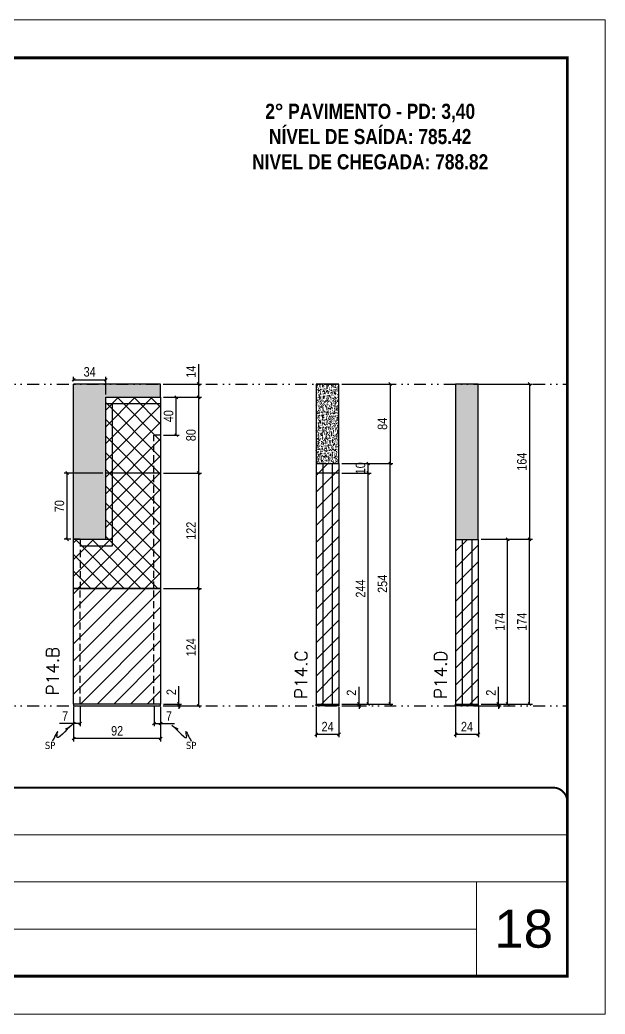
# Model space of a CAD drawing. Extents: x 2201 to 8455, y 252 to 7045.
# Drawn here: x 4666 to 5285, y 1400 to 2450 of the extents above; entities that cross this region are included whole.
import ezdxf

# ---------------------------------------------------------------- set-up
doc = ezdxf.new("R2010")
doc.units = 0
for name, pattern in [('CONTINUO', [0]), ('DASHED', [0.75, 0.5, -0.25]), ('DIVIDE2', [0.625, 0.25, -0.125, 0, -0.125, 0, -0.125]), ('HIDDEN', [0.375, 0.25, -0.125])]:
    doc.linetypes.add(name, pattern=pattern)
for name, color, linetype, lineweight in [('CARIMBO', 255, 'Continuous', 9), ('Folhas', 255, 'Continuous', 9), ('Hachura', 251, 'Continuous', 9), ('SARRAFO DE PRESSAO', 251, 'DASHED', 9), ('Texto Seção', 7, 'Continuous', 15)]:
    doc.layers.add(name, color=color, linetype=linetype, lineweight=lineweight)
for name, color, linetype in [('COTA', 241, 'Continuous'), ('NOMENCLATURA', 7, 'Continuous'), ('Nível', 160, 'Continuous'), ('Painéis', 200, 'Continuous'), ('SARR_2.2x7', 40, 'Continuous'), ('Sarrafo de Pressão', 42, 'HIDDEN'), ('texto', 7, 'Continuous')]:
    doc.layers.add(name, color=color, linetype=linetype)
doc.styles.add('ARIAL', font='arial.ttf')
doc.styles.add('COTA TECNICA', font='techl___.ttf', dxfattribs={"height": 10})
doc.styles.add('COTA TECNICA-50', font='techl___.ttf', dxfattribs={"height": 10})
doc.styles.add('REGUA-120', font='ROMANS.shx', dxfattribs={"height": 15})
doc.styles.add('ROMANC', font='techb___.ttf', dxfattribs={"height": 2.5})
doc.styles.get("Standard").update_dxf_attribs({"font": 'arial.ttf'})
doc.dimstyles.new('COTA PAINEL-50', dxfattribs={"dimtxt": 10, "dimasz": 3, "dimexe": 3, "dimexo": 3, "dimgap": 3, "dimtad": 1, "dimdec": 1, "dimzin": 12, "dimdsep": 46, "dimtxsty": 'COTA TECNICA-50', "dimblk1": 'OBLIQUE', "dimblk2": 'OBLIQUE', "dimsah": 1, "dimcen": 0.9, "dimclrd": 4, "dimclre": 4, "dimclrt": 240, "dimadec": 1, "dimazin": 3, "dimtfac": 1, "dimtdec": 1, "dimtmove": 0, "dimatfit": 3, "dimfxl": 1, "dimtolj": 1, "dimtzin": 12, "dimarcsym": 0})
doc.dimstyles.new('PAINEL', dxfattribs={"dimtxt": 10, "dimasz": 3, "dimexe": 3, "dimexo": 3, "dimgap": 3, "dimtad": 1, "dimdec": 1, "dimzin": 12, "dimdsep": 46, "dimtxsty": 'COTA TECNICA', "dimblk1": 'OBLIQUE', "dimblk2": 'OBLIQUE', "dimsah": 1, "dimcen": 0.9, "dimclrd": 4, "dimclre": 4, "dimclrt": 240, "dimadec": 1, "dimazin": 3, "dimtfac": 1, "dimtdec": 1, "dimtmove": 0, "dimatfit": 3, "dimfxl": 1, "dimtolj": 1, "dimtzin": 12, "dimarcsym": 0})
doc.dimstyles.get("Standard").update_dxf_attribs({"dimtxt": 0.18, "dimasz": 0.18, "dimexe": 0.18, "dimexo": 0.0625, "dimgap": 0.09, "dimtad": 0, "dimtih": 1, "dimtoh": 1, "dimdec": 4, "dimzin": 0, "dimdsep": 46, "dimtxsty": 'Standard', "dimcen": 0.09, "dimadec": 0, "dimazin": 0, "dimtfac": 1, "dimtdec": 4, "dimtofl": 0, "dimtmove": 0, "dimatfit": 3, "dimfxl": 1, "dimtolj": 1, "dimtzin": 0, "dimarcsym": 0})

# ---------------------------------------------------------------- blocks, each defined once
blk = doc.blocks.new('9999999999')
at = {"color": 30, "linetype": 'CONTINUO'}
for p, q in [((98564.6, 34379.6), (99584, 34379.6)), ((98564.6, 34329.8), (99488, 34329.8)), ((99584, 34329.8), (99488, 34329.8)), ((99488, 34329.8), (99488, 34230.2)), ((98564.6, 34280), (99488, 34280))]:
    blk.add_line(p, q, dxfattribs=at)
at = {"color": 30, "linetype": 'CONTINUO', "const_width": 2}
blk.add_lwpolyline([(99584, 34230.2), (99584, 34414.4, 0.414214), (99569, 34429.4), (98229, 34429.4, 0.414214), (98214, 34414.4), (98214, 34245.2, 0.414214), (98229, 34230.2), (99584, 34230.2)], format="xyb", dxfattribs=at)
at = {"layer": 'Folhas'}
blk.add_lwpolyline([(98139, 34190.2), (99624, 34190.2), (99624, 35240.2), (98139, 35240.2)], close=True, dxfattribs=at)
at = {"layer": 'Folhas', "color": 30, "const_width": 3}
blk.add_lwpolyline([(98214, 34230.2), (99584, 34230.2), (99584, 35200.2), (98214, 35200.2)], close=True, dxfattribs=at)
blk = doc.blocks.new('_Oblique')
at = {"color": 0, "linetype": 'ByBlock', "lineweight": -2}
blk.add_line((-0.5, -0.5), (0.5, 0.5), dxfattribs=at)
blk = doc.blocks.new('*D100')
at = {"layer": 'COTA', "color": 4, "lineweight": -2, "transparency": 16777216}
for p, q in [((4979.6, 1724.8), (4979.6, 1692.9)), ((5003.6, 1724.8), (5003.6, 1692.9)), ((4979.6, 1695.9), (5003.6, 1695.9))]:
    blk.add_line(p, q, dxfattribs=at)
at = {"layer": 'Defpoints', "color": 0, "transparency": 16777216}
for p in [(4979.6, 1727.8), (5003.6, 1727.8), (5003.6, 1695.9)]:
    blk.add_point(p, dxfattribs=at)
at = {"layer": 'COTA', "color": 4, "lineweight": -2, "transparency": 16777216, "xscale": 3, "yscale": 3, "zscale": 3, "rotation": 180}
blk.add_blockref('_Oblique', (4979.6, 1695.9), dxfattribs=at)
at = {"layer": 'COTA', "color": 4, "lineweight": -2, "transparency": 16777216, "xscale": 3, "yscale": 3, "zscale": 3}
blk.add_blockref('_Oblique', (5003.6, 1695.9), dxfattribs=at)
at = {"layer": 'COTA', "color": 240, "transparency": 16777216, "insert": (4991.6, 1704), "char_height": 10, "attachment_point": 5, "style": 'COTA TECNICA'}
blk.add_mtext('\\A1;24', dxfattribs=at)
blk = doc.blocks.new('*D101')
at = {"layer": 'COTA', "color": 4, "lineweight": -2, "transparency": 16777216}
for p, q in [((5024.8, 1727.8), (5024.8, 1745.9)), ((5006.6, 1727.8), (5027.8, 1727.8)), ((5006.6, 1725.8), (5027.8, 1725.8)), ((5024.8, 1725.8), (5024.8, 1727.8)), ((5024.8, 1725.8), (5024.8, 1722.8))]:
    blk.add_line(p, q, dxfattribs=at)
at = {"layer": 'Defpoints', "color": 0, "transparency": 16777216}
for p in [(5003.6, 1727.8), (5003.6, 1725.8), (5024.8, 1727.8)]:
    blk.add_point(p, dxfattribs=at)
at = {"layer": 'COTA', "color": 4, "lineweight": -2, "transparency": 16777216, "xscale": 3, "yscale": 3, "zscale": 3}
for p, rotation in [((5024.8, 1727.8), 270), ((5024.8, 1725.8), 90)]:
    blk.add_blockref('_Oblique', p, dxfattribs=dict(at, rotation=rotation))
at = {"layer": 'COTA', "color": 240, "transparency": 16777216, "insert": (5016.8, 1739.8), "char_height": 10, "attachment_point": 5, "rotation": 90, "style": 'COTA TECNICA-50'}
blk.add_mtext('\\A1;2', dxfattribs=at)
blk = doc.blocks.new('*D608')
at = {"layer": 'COTA', "color": 4, "linetype": 'ByBlock', "lineweight": -2, "transparency": 16777216}
for p, q in [((5006.6, 2065.8), (5060.7, 2065.8)), ((5057.7, 2065.8), (5057.7, 1981.8)), ((5006.6, 1981.8), (5060.7, 1981.8))]:
    blk.add_line(p, q, dxfattribs=at)
at = {"layer": 'Defpoints', "color": 0, "linetype": 'ByBlock', "transparency": 16777216}
for p in [(5003.6, 2065.8), (5003.6, 1981.8), (5057.7, 1981.8)]:
    blk.add_point(p, dxfattribs=at)
at = {"layer": 'COTA', "color": 4, "linetype": 'ByBlock', "lineweight": -2, "transparency": 16777216, "xscale": 3, "yscale": 3, "zscale": 3}
for p, rotation in [((5057.7, 2065.8), 90), ((5057.7, 1981.8), 270)]:
    blk.add_blockref('_Oblique', p, dxfattribs=dict(at, rotation=rotation))
at = {"layer": 'COTA', "color": 240, "linetype": 'ByBlock', "transparency": 16777216, "insert": (5049.6, 2023.8), "char_height": 10, "attachment_point": 5, "rotation": 90, "style": 'COTA TECNICA'}
blk.add_mtext('\\A1;84', dxfattribs=at)
blk = doc.blocks.new('*D102')
at = {"layer": 'COTA', "color": 4, "lineweight": -2, "transparency": 16777216}
for p, q in [((5006.6, 1981.8), (5037.5, 1981.8)), ((5034.5, 1971.8), (5034.5, 1981.8)), ((5006.6, 1971.8), (5037.5, 1971.8))]:
    blk.add_line(p, q, dxfattribs=at)
at = {"layer": 'Defpoints', "color": 0, "transparency": 16777216}
for p in [(5003.6, 1981.8), (5034.5, 1981.8), (5003.6, 1971.8)]:
    blk.add_point(p, dxfattribs=at)
at = {"layer": 'COTA', "color": 4, "lineweight": -2, "transparency": 16777216, "xscale": 3, "yscale": 3, "zscale": 3}
for p, rotation in [((5034.5, 1981.8), 90), ((5034.5, 1971.8), 270)]:
    blk.add_blockref('_Oblique', p, dxfattribs=dict(at, rotation=rotation))
at = {"layer": 'COTA', "color": 240, "transparency": 16777216, "insert": (5026.4, 1976.8), "char_height": 10, "attachment_point": 5, "rotation": 90, "style": 'COTA TECNICA-50'}
blk.add_mtext('\\A1;10', dxfattribs=at)
blk = doc.blocks.new('*D609')
at = {"layer": 'COTA', "color": 4, "lineweight": -2, "transparency": 16777216}
for p, q in [((5006.6, 1971.8), (5037.5, 1971.8)), ((5034.5, 1727.8), (5034.5, 1971.8)), ((5006.6, 1727.8), (5037.5, 1727.8))]:
    blk.add_line(p, q, dxfattribs=at)
at = {"layer": 'Defpoints', "color": 0, "transparency": 16777216}
for p in [(5003.6, 1971.8), (5034.5, 1971.8), (5003.6, 1727.8)]:
    blk.add_point(p, dxfattribs=at)
at = {"layer": 'COTA', "color": 4, "lineweight": -2, "transparency": 16777216, "xscale": 3, "yscale": 3, "zscale": 3}
for p, rotation in [((5034.5, 1971.8), 90), ((5034.5, 1727.8), 270)]:
    blk.add_blockref('_Oblique', p, dxfattribs=dict(at, rotation=rotation))
at = {"layer": 'COTA', "color": 240, "transparency": 16777216, "insert": (5026.4, 1849.8), "char_height": 10, "attachment_point": 5, "rotation": 90, "style": 'COTA TECNICA'}
blk.add_mtext('\\A1;244', dxfattribs=at)
blk = doc.blocks.new('*D103')
at = {"layer": 'COTA', "color": 4, "lineweight": -2, "transparency": 16777216}
for p, q in [((4723.2, 1724.8), (4723.2, 1688.4)), ((4815.2, 1724.8), (4815.2, 1688.4)), ((4815.2, 1691.4), (4723.2, 1691.4))]:
    blk.add_line(p, q, dxfattribs=at)
at = {"layer": 'Defpoints', "color": 0, "transparency": 16777216}
for p in [(4723.2, 1727.8), (4815.2, 1727.8), (4723.2, 1691.4)]:
    blk.add_point(p, dxfattribs=at)
at = {"layer": 'COTA', "color": 4, "lineweight": -2, "transparency": 16777216, "xscale": 3, "yscale": 3, "zscale": 3, "rotation": 180}
blk.add_blockref('_Oblique', (4723.2, 1691.4), dxfattribs=at)
at = {"layer": 'COTA', "color": 4, "lineweight": -2, "transparency": 16777216, "xscale": 3, "yscale": 3, "zscale": 3}
blk.add_blockref('_Oblique', (4815.2, 1691.4), dxfattribs=at)
at = {"layer": 'COTA', "color": 240, "transparency": 16777216, "insert": (4769.2, 1699.5), "char_height": 10, "attachment_point": 5, "style": 'COTA TECNICA'}
blk.add_mtext('\\A1;92', dxfattribs=at)
blk = doc.blocks.new('*D104')
at = {"layer": 'COTA', "color": 4, "lineweight": -2, "transparency": 16777216}
for p, q in [((4808.2, 1724.8), (4808.2, 1704.3)), ((4815.2, 1722.8), (4815.2, 1704.3)), ((4808.2, 1707.3), (4815.2, 1707.3)), ((4815.2, 1707.3), (4829.9, 1707.3))]:
    blk.add_line(p, q, dxfattribs=at)
at = {"layer": 'Defpoints', "color": 0, "transparency": 16777216}
for p in [(4808.2, 1727.8), (4815.2, 1725.8), (4815.2, 1707.3)]:
    blk.add_point(p, dxfattribs=at)
at = {"layer": 'COTA', "color": 4, "lineweight": -2, "transparency": 16777216, "xscale": 3, "yscale": 3, "zscale": 3, "rotation": 180}
blk.add_blockref('_Oblique', (4808.2, 1707.3), dxfattribs=at)
at = {"layer": 'COTA', "color": 4, "lineweight": -2, "transparency": 16777216, "xscale": 3, "yscale": 3, "zscale": 3}
blk.add_blockref('_Oblique', (4815.2, 1707.3), dxfattribs=at)
at = {"layer": 'COTA', "color": 240, "transparency": 16777216, "insert": (4824, 1715.3), "char_height": 10, "attachment_point": 5, "style": 'COTA TECNICA-50'}
blk.add_mtext('\\A1;7', dxfattribs=at)
blk = doc.blocks.new('*D105')
at = {"layer": 'COTA', "color": 4, "lineweight": -2, "transparency": 16777216}
for p, q in [((4723.2, 1722.8), (4723.2, 1704.3)), ((4730.2, 1724.8), (4730.2, 1704.3)), ((4723.2, 1707.3), (4708.4, 1707.3)), ((4730.2, 1707.3), (4723.2, 1707.3))]:
    blk.add_line(p, q, dxfattribs=at)
at = {"layer": 'Defpoints', "color": 0, "transparency": 16777216}
for p in [(4723.2, 1725.8), (4730.2, 1727.8), (4723.2, 1707.3)]:
    blk.add_point(p, dxfattribs=at)
at = {"layer": 'COTA', "color": 4, "lineweight": -2, "transparency": 16777216, "xscale": 3, "yscale": 3, "zscale": 3, "rotation": 180}
blk.add_blockref('_Oblique', (4723.2, 1707.3), dxfattribs=at)
at = {"layer": 'COTA', "color": 4, "lineweight": -2, "transparency": 16777216, "xscale": 3, "yscale": 3, "zscale": 3}
blk.add_blockref('_Oblique', (4730.2, 1707.3), dxfattribs=at)
at = {"layer": 'COTA', "color": 240, "transparency": 16777216, "insert": (4714.3, 1715.3), "char_height": 10, "attachment_point": 5, "style": 'COTA TECNICA-50'}
blk.add_mtext('\\A1;7', dxfattribs=at)
blk = doc.blocks.new('*D106')
at = {"layer": 'COTA', "color": 4, "linetype": 'ByBlock', "lineweight": -2, "transparency": 16777216}
for p, q in [((4818.2, 1849.8), (4858.4, 1849.8)), ((4855.4, 1725.8), (4855.4, 1849.8)), ((4818.2, 1725.8), (4858.4, 1725.8))]:
    blk.add_line(p, q, dxfattribs=at)
at = {"layer": 'Defpoints', "color": 0, "linetype": 'ByBlock', "transparency": 16777216}
for p in [(4815.2, 1849.8), (4855.4, 1849.8), (4815.2, 1725.8)]:
    blk.add_point(p, dxfattribs=at)
at = {"layer": 'COTA', "color": 4, "linetype": 'ByBlock', "lineweight": -2, "transparency": 16777216, "xscale": 3, "yscale": 3, "zscale": 3}
for p, rotation in [((4855.4, 1849.8), 90), ((4855.4, 1725.8), 270)]:
    blk.add_blockref('_Oblique', p, dxfattribs=dict(at, rotation=rotation))
at = {"layer": 'COTA', "color": 240, "linetype": 'ByBlock', "transparency": 16777216, "insert": (4847.3, 1787.8), "char_height": 10, "attachment_point": 5, "rotation": 90, "style": 'COTA TECNICA'}
blk.add_mtext('\\A1;124', dxfattribs=at)
blk = doc.blocks.new('*D107')
at = {"layer": 'COTA', "color": 4, "lineweight": -2, "transparency": 16777216}
for p, q in [((4834.4, 1727.8), (4834.4, 1746.6)), ((4818.2, 1727.8), (4837.4, 1727.8)), ((4818.2, 1725.8), (4837.4, 1725.8)), ((4834.4, 1725.8), (4834.4, 1727.8)), ((4834.4, 1725.8), (4834.4, 1722.8))]:
    blk.add_line(p, q, dxfattribs=at)
at = {"layer": 'Defpoints', "color": 0, "transparency": 16777216}
for p in [(4815.2, 1727.8), (4815.2, 1725.8), (4834.4, 1725.8)]:
    blk.add_point(p, dxfattribs=at)
at = {"layer": 'COTA', "color": 4, "lineweight": -2, "transparency": 16777216, "xscale": 3, "yscale": 3, "zscale": 3}
for p, rotation in [((4834.4, 1727.8), 270), ((4834.4, 1725.8), 90)]:
    blk.add_blockref('_Oblique', p, dxfattribs=dict(at, rotation=rotation))
at = {"layer": 'COTA', "color": 240, "transparency": 16777216, "insert": (4826.4, 1740.5), "char_height": 10, "attachment_point": 5, "rotation": 90, "style": 'COTA TECNICA-50'}
blk.add_mtext('\\A1;2', dxfattribs=at)
blk = doc.blocks.new('*D108')
at = {"layer": 'COTA', "color": 4, "linetype": 'ByBlock', "lineweight": -2, "transparency": 16777216}
for p, q in [((4818.2, 1849.8), (4858.4, 1849.8)), ((4855.4, 1725.8), (4855.4, 1849.8)), ((4818.2, 1725.8), (4858.4, 1725.8))]:
    blk.add_line(p, q, dxfattribs=at)
at = {"layer": 'Defpoints', "color": 0, "linetype": 'ByBlock', "transparency": 16777216}
for p in [(4815.2, 1849.8), (4855.4, 1849.8), (4815.2, 1725.8)]:
    blk.add_point(p, dxfattribs=at)
at = {"layer": 'COTA', "color": 4, "linetype": 'ByBlock', "lineweight": -2, "transparency": 16777216, "xscale": 3, "yscale": 3, "zscale": 3}
for p, rotation in [((4855.4, 1849.8), 90), ((4855.4, 1725.8), 270)]:
    blk.add_blockref('_Oblique', p, dxfattribs=dict(at, rotation=rotation))
at = {"layer": 'COTA', "color": 240, "linetype": 'ByBlock', "transparency": 16777216, "insert": (4847.3, 1787.8), "char_height": 10, "attachment_point": 5, "rotation": 90, "style": 'COTA TECNICA'}
blk.add_mtext('\\A1;124', dxfattribs=at)
blk = doc.blocks.new('*D109')
at = {"layer": 'COTA', "color": 4, "lineweight": -2, "transparency": 16777216}
for p, q in [((4855.4, 2065.8), (4855.4, 2086.8)), ((4818.2, 2065.8), (4858.4, 2065.8)), ((4855.4, 2051.8), (4855.4, 2065.8)), ((4818.2, 2051.8), (4858.4, 2051.8))]:
    blk.add_line(p, q, dxfattribs=at)
at = {"layer": 'Defpoints', "color": 0, "transparency": 16777216}
for p in [(4815.2, 2065.8), (4815.2, 2051.8), (4855.4, 2051.8)]:
    blk.add_point(p, dxfattribs=at)
at = {"layer": 'COTA', "color": 4, "lineweight": -2, "transparency": 16777216, "xscale": 3, "yscale": 3, "zscale": 3}
for p, rotation in [((4855.4, 2065.8), 90), ((4855.4, 2051.8), 270)]:
    blk.add_blockref('_Oblique', p, dxfattribs=dict(at, rotation=rotation))
at = {"layer": 'COTA', "color": 240, "transparency": 16777216, "insert": (4847.3, 2078.8), "char_height": 10, "attachment_point": 5, "rotation": 90, "style": 'COTA TECNICA-50'}
blk.add_mtext('\\A1;14', dxfattribs=at)
blk = doc.blocks.new('*D610')
at = {"layer": 'COTA', "color": 4, "lineweight": -2, "transparency": 16777216}
for p, q in [((4754.2, 1971.8), (4713.4, 1971.8)), ((4716.4, 1901.8), (4716.4, 1971.8)), ((4720.2, 1901.8), (4713.4, 1901.8))]:
    blk.add_line(p, q, dxfattribs=at)
at = {"layer": 'Defpoints', "color": 0, "transparency": 16777216}
for p in [(4716.4, 1971.8), (4757.2, 1971.8), (4723.2, 1901.8)]:
    blk.add_point(p, dxfattribs=at)
at = {"layer": 'COTA', "color": 4, "lineweight": -2, "transparency": 16777216, "xscale": 3, "yscale": 3, "zscale": 3}
for p, rotation in [((4716.4, 1971.8), 90), ((4716.4, 1901.8), 270)]:
    blk.add_blockref('_Oblique', p, dxfattribs=dict(at, rotation=rotation))
at = {"layer": 'COTA', "color": 240, "transparency": 16777216, "insert": (4708.3, 1936.8), "char_height": 10, "attachment_point": 5, "rotation": 90, "style": 'COTA TECNICA'}
blk.add_mtext('\\A1;70', dxfattribs=at)
blk = doc.blocks.new('*D110')
at = {"layer": 'COTA', "color": 4, "lineweight": -2, "transparency": 16777216}
for p, q in [((5006.6, 1981.8), (5060.7, 1981.8)), ((5057.7, 1727.8), (5057.7, 1981.8)), ((5006.6, 1727.8), (5060.7, 1727.8))]:
    blk.add_line(p, q, dxfattribs=at)
at = {"layer": 'Defpoints', "color": 0, "transparency": 16777216}
for p in [(5003.6, 1981.8), (5057.7, 1981.8), (5003.6, 1727.8)]:
    blk.add_point(p, dxfattribs=at)
at = {"layer": 'COTA', "color": 4, "lineweight": -2, "transparency": 16777216, "xscale": 3, "yscale": 3, "zscale": 3}
for p, rotation in [((5057.7, 1981.8), 90), ((5057.7, 1727.8), 270)]:
    blk.add_blockref('_Oblique', p, dxfattribs=dict(at, rotation=rotation))
at = {"layer": 'COTA', "color": 240, "transparency": 16777216, "insert": (5049.6, 1854.8), "char_height": 10, "attachment_point": 5, "rotation": 90, "style": 'COTA TECNICA'}
blk.add_mtext('\\A1;254', dxfattribs=at)
blk = doc.blocks.new('*D611')
at = {"layer": 'COTA', "color": 4, "lineweight": -2, "transparency": 16777216}
for p, q in [((4723.2, 2068.8), (4723.2, 2073.3)), ((4723.2, 2070.3), (4757.2, 2070.3)), ((4757.2, 2054.8), (4757.2, 2073.3))]:
    blk.add_line(p, q, dxfattribs=at)
at = {"layer": 'Defpoints', "color": 0, "transparency": 16777216}
for p in [(4757.2, 2070.3), (4723.2, 2065.8), (4757.2, 2051.8)]:
    blk.add_point(p, dxfattribs=at)
at = {"layer": 'COTA', "color": 4, "lineweight": -2, "transparency": 16777216, "xscale": 3, "yscale": 3, "zscale": 3, "rotation": 180}
blk.add_blockref('_Oblique', (4723.2, 2070.3), dxfattribs=at)
at = {"layer": 'COTA', "color": 4, "lineweight": -2, "transparency": 16777216, "xscale": 3, "yscale": 3, "zscale": 3}
blk.add_blockref('_Oblique', (4757.2, 2070.3), dxfattribs=at)
at = {"layer": 'COTA', "color": 240, "transparency": 16777216, "insert": (4740.2, 2078.6), "char_height": 10, "attachment_point": 5, "style": 'COTA TECNICA'}
blk.add_mtext('\\A1;34', dxfattribs=at)
blk = doc.blocks.new('*D111')
at = {"layer": 'COTA', "color": 4, "lineweight": -2, "transparency": 16777216}
for p, q in [((5126.9, 1724.8), (5126.9, 1692.9)), ((5150.9, 1724.8), (5150.9, 1692.9)), ((5126.9, 1695.9), (5150.9, 1695.9))]:
    blk.add_line(p, q, dxfattribs=at)
at = {"layer": 'Defpoints', "color": 0, "transparency": 16777216}
for p in [(5126.9, 1727.8), (5150.9, 1727.8), (5150.9, 1695.9)]:
    blk.add_point(p, dxfattribs=at)
at = {"layer": 'COTA', "color": 4, "lineweight": -2, "transparency": 16777216, "xscale": 3, "yscale": 3, "zscale": 3, "rotation": 180}
blk.add_blockref('_Oblique', (5126.9, 1695.9), dxfattribs=at)
at = {"layer": 'COTA', "color": 4, "lineweight": -2, "transparency": 16777216, "xscale": 3, "yscale": 3, "zscale": 3}
blk.add_blockref('_Oblique', (5150.9, 1695.9), dxfattribs=at)
at = {"layer": 'COTA', "color": 240, "transparency": 16777216, "insert": (5138.9, 1704), "char_height": 10, "attachment_point": 5, "style": 'COTA TECNICA'}
blk.add_mtext('\\A1;24', dxfattribs=at)
blk = doc.blocks.new('*D112')
at = {"layer": 'COTA', "color": 4, "lineweight": -2, "transparency": 16777216}
for p, q in [((5172.1, 1727.8), (5172.1, 1745.9)), ((5153.9, 1727.8), (5175.1, 1727.8)), ((5153.9, 1725.8), (5175.1, 1725.8)), ((5172.1, 1725.8), (5172.1, 1727.8)), ((5172.1, 1725.8), (5172.1, 1722.8))]:
    blk.add_line(p, q, dxfattribs=at)
at = {"layer": 'Defpoints', "color": 0, "transparency": 16777216}
for p in [(5150.9, 1727.8), (5150.9, 1725.8), (5172.1, 1727.8)]:
    blk.add_point(p, dxfattribs=at)
at = {"layer": 'COTA', "color": 4, "lineweight": -2, "transparency": 16777216, "xscale": 3, "yscale": 3, "zscale": 3}
for p, rotation in [((5172.1, 1727.8), 270), ((5172.1, 1725.8), 90)]:
    blk.add_blockref('_Oblique', p, dxfattribs=dict(at, rotation=rotation))
at = {"layer": 'COTA', "color": 240, "transparency": 16777216, "insert": (5164.1, 1739.8), "char_height": 10, "attachment_point": 5, "rotation": 90, "style": 'COTA TECNICA-50'}
blk.add_mtext('\\A1;2', dxfattribs=at)
blk = doc.blocks.new('*D612')
at = {"layer": 'COTA', "color": 4, "linetype": 'ByBlock', "lineweight": -2, "transparency": 16777216}
for p, q in [((5153.9, 2065.8), (5208, 2065.8)), ((5205, 2065.8), (5205, 1901.8)), ((5153.9, 1901.8), (5208, 1901.8))]:
    blk.add_line(p, q, dxfattribs=at)
at = {"layer": 'Defpoints', "color": 0, "linetype": 'ByBlock', "transparency": 16777216}
for p in [(5150.9, 2065.8), (5150.9, 1901.8), (5205, 1901.8)]:
    blk.add_point(p, dxfattribs=at)
at = {"layer": 'COTA', "color": 4, "linetype": 'ByBlock', "lineweight": -2, "transparency": 16777216, "xscale": 3, "yscale": 3, "zscale": 3}
for p, rotation in [((5205, 2065.8), 90), ((5205, 1901.8), 270)]:
    blk.add_blockref('_Oblique', p, dxfattribs=dict(at, rotation=rotation))
at = {"layer": 'COTA', "color": 240, "linetype": 'ByBlock', "transparency": 16777216, "insert": (5196.9, 1983.8), "char_height": 10, "attachment_point": 5, "rotation": 90, "style": 'COTA TECNICA'}
blk.add_mtext('\\A1;164', dxfattribs=at)
blk = doc.blocks.new('*D613')
at = {"layer": 'COTA', "color": 4, "lineweight": -2, "transparency": 16777216}
for p, q in [((5153.9, 1901.8), (5184.8, 1901.8)), ((5181.8, 1727.8), (5181.8, 1901.8)), ((5153.9, 1727.8), (5184.8, 1727.8))]:
    blk.add_line(p, q, dxfattribs=at)
at = {"layer": 'Defpoints', "color": 0, "transparency": 16777216}
for p in [(5150.9, 1901.8), (5181.8, 1901.8), (5150.9, 1727.8)]:
    blk.add_point(p, dxfattribs=at)
at = {"layer": 'COTA', "color": 4, "lineweight": -2, "transparency": 16777216, "xscale": 3, "yscale": 3, "zscale": 3}
for p, rotation in [((5181.8, 1901.8), 90), ((5181.8, 1727.8), 270)]:
    blk.add_blockref('_Oblique', p, dxfattribs=dict(at, rotation=rotation))
at = {"layer": 'COTA', "color": 240, "transparency": 16777216, "insert": (5173.7, 1814.8), "char_height": 10, "attachment_point": 5, "rotation": 90, "style": 'COTA TECNICA'}
blk.add_mtext('\\A1;174', dxfattribs=at)
blk = doc.blocks.new('*D113')
at = {"layer": 'COTA', "color": 4, "lineweight": -2, "transparency": 16777216}
for p, q in [((5153.9, 1901.8), (5208, 1901.8)), ((5205, 1727.8), (5205, 1901.8)), ((5153.9, 1727.8), (5208, 1727.8))]:
    blk.add_line(p, q, dxfattribs=at)
at = {"layer": 'Defpoints', "color": 0, "transparency": 16777216}
for p in [(5150.9, 1901.8), (5205, 1901.8), (5150.9, 1727.8)]:
    blk.add_point(p, dxfattribs=at)
at = {"layer": 'COTA', "color": 4, "lineweight": -2, "transparency": 16777216, "xscale": 3, "yscale": 3, "zscale": 3}
for p, rotation in [((5205, 1901.8), 90), ((5205, 1727.8), 270)]:
    blk.add_blockref('_Oblique', p, dxfattribs=dict(at, rotation=rotation))
at = {"layer": 'COTA', "color": 240, "transparency": 16777216, "insert": (5196.9, 1814.8), "char_height": 10, "attachment_point": 5, "rotation": 90, "style": 'COTA TECNICA'}
blk.add_mtext('\\A1;174', dxfattribs=at)
blk = doc.blocks.new('*D614')
at = {"layer": 'COTA', "color": 4, "lineweight": -2, "transparency": 16777216}
for p, q in [((4818.2, 1971.8), (4858.4, 1971.8)), ((4855.4, 1849.8), (4855.4, 1971.8)), ((4818.2, 1849.8), (4858.4, 1849.8))]:
    blk.add_line(p, q, dxfattribs=at)
at = {"layer": 'Defpoints', "color": 0, "transparency": 16777216}
for p in [(4815.2, 1971.8), (4855.4, 1971.8), (4815.2, 1849.8)]:
    blk.add_point(p, dxfattribs=at)
at = {"layer": 'COTA', "color": 4, "lineweight": -2, "transparency": 16777216, "xscale": 3, "yscale": 3, "zscale": 3}
for p, rotation in [((4855.4, 1971.8), 90), ((4855.4, 1849.8), 270)]:
    blk.add_blockref('_Oblique', p, dxfattribs=dict(at, rotation=rotation))
at = {"layer": 'COTA', "color": 240, "transparency": 16777216, "insert": (4847.3, 1910.8), "char_height": 10, "attachment_point": 5, "rotation": 90, "style": 'COTA TECNICA'}
blk.add_mtext('\\A1;122', dxfattribs=at)
blk = doc.blocks.new('*D627')
at = {"layer": 'COTA', "color": 4, "lineweight": -2, "transparency": 16777216}
for p, q in [((4818.2, 2051.8), (4858.4, 2051.8)), ((4855.4, 1971.8), (4855.4, 2051.8)), ((4818.2, 1971.8), (4858.4, 1971.8))]:
    blk.add_line(p, q, dxfattribs=at)
at = {"layer": 'Defpoints', "color": 0, "transparency": 16777216}
for p in [(4815.2, 2051.8), (4855.4, 2051.8), (4815.2, 1971.8)]:
    blk.add_point(p, dxfattribs=at)
at = {"layer": 'COTA', "color": 4, "lineweight": -2, "transparency": 16777216, "xscale": 3, "yscale": 3, "zscale": 3}
for p, rotation in [((4855.4, 2051.8), 90), ((4855.4, 1971.8), 270)]:
    blk.add_blockref('_Oblique', p, dxfattribs=dict(at, rotation=rotation))
at = {"layer": 'COTA', "color": 240, "transparency": 16777216, "insert": (4847.3, 2011.8), "char_height": 10, "attachment_point": 5, "rotation": 90, "style": 'COTA TECNICA'}
blk.add_mtext('\\A1;80', dxfattribs=at)
blk = doc.blocks.new('*D629')
at = {"layer": 'COTA', "color": 4, "lineweight": -2, "transparency": 16777216}
for p, q in [((4818.2, 2051.8), (4834.7, 2051.8)), ((4831.7, 2011.8), (4831.7, 2051.8)), ((4818.2, 2011.8), (4834.7, 2011.8))]:
    blk.add_line(p, q, dxfattribs=at)
at = {"layer": 'Defpoints', "color": 0, "transparency": 16777216}
for p in [(4815.2, 2051.8), (4831.7, 2051.8), (4815.2, 2011.8)]:
    blk.add_point(p, dxfattribs=at)
at = {"layer": 'COTA', "color": 4, "lineweight": -2, "transparency": 16777216, "xscale": 3, "yscale": 3, "zscale": 3}
for p, rotation in [((4831.7, 2051.8), 90), ((4831.7, 2011.8), 270)]:
    blk.add_blockref('_Oblique', p, dxfattribs=dict(at, rotation=rotation))
at = {"layer": 'COTA', "color": 240, "transparency": 16777216, "insert": (4823.6, 2031.8), "char_height": 10, "attachment_point": 5, "rotation": 90, "style": 'COTA TECNICA'}
blk.add_mtext('\\A1;40', dxfattribs=at)

msp = doc.modelspace()

# ---------------------------------------------------------------- hatches: boundary and pattern name
at = {"layer": 'COTA', "linetype": 'ByBlock'}
h = msp.add_hatch(dxfattribs=at)
h.set_pattern_fill('AR-CONC', color=256, scale=0.03)
h.set_pattern_definition([(50, (-167614.649, -105473.8634), (5.46554007, -0.47817257), [0.5715, -6.2865]), (355, (-167614.649, -105473.8634), (-1.05730264, 5.73170536), [0.4572, -5.02921753]), (100.4514447, (-167614.1936, -105473.903), (4.40823741, 5.25353256), [0.48570026, -5.34270734]), (46.1842, (-167614.649, -105472.3394), (8.13237123, -1.26126984), [0.85725, -9.42975]), (96.6355576, (-167613.971, -105472.4445), (7.12212402, 7.42278374), [0.7285507, -8.01406824]), (351.184151, (-167614.649, -105472.339), (7.12212402, 7.42278374), [0.685799, -7.54379196]), (21, (-167613.887, -105472.7204), (4.54843174, -3.06795595), [0.5715, -6.2865]), (326, (-167613.887, -105472.7204), (1.85406085, 5.52563898), [0.4572, -5.0292]), (71.451445, (-167613.508, -105472.976), (6.40249258, 2.45768307), [0.48570026, -5.34269813]), (37.5, (-167614.649, -105473.8634), (0.092658098, 2.536651166), [0, -4.96824, 0, -5.1054, 0, -5.04825]), (7.5, (-167614.649, -105473.8634), (2.004589875, 3.005417245), [0, -2.91084, 0, -4.85394, 0, -1.92405]), (327.5, (-167616.3483, -105473.8634), (4.067717855, -0.17186232), [0, -1.905, 0, -5.9436, 0, -7.8867]), (317.5, (-167617.1103, -105473.8634), (4.44387544, 0.76279473), [0, -2.4765, 0, -3.94716, 0, -5.6007])])
h.paths.add_polyline_path([(4723.16, 1901.78), (4757.16, 1901.78), (4757.16, 2051.78), (4815.16, 2051.78), (4815.16, 2065.78), (4723.16, 2065.78)])
h = msp.add_hatch(dxfattribs=at)
h.set_pattern_fill('AR-CONC', color=256, scale=0.03)
h.set_pattern_definition([(50, (-166021.149, -102018.138), (5.46554007, -0.47817257), [0.5715, -6.2865]), (355, (-166021.149, -102018.138), (-1.05730264, 5.73170536), [0.4572, -5.02921753]), (100.4514447, (-166020.6936, -102018.178), (4.40823741, 5.25353256), [0.48570026, -5.34270734]), (46.1842, (-166021.149, -102016.614), (8.13237123, -1.26126984), [0.85725, -9.42975]), (96.6355576, (-166020.471, -102016.719), (7.12212402, 7.42278374), [0.7285507, -8.01406824]), (351.184151, (-166021.149, -102016.614), (7.12212402, 7.42278374), [0.685799, -7.54379196]), (21, (-166020.387, -102016.995), (4.54843174, -3.06795595), [0.5715, -6.2865]), (326, (-166020.387, -102016.995), (1.85406085, 5.52563898), [0.4572, -5.0292]), (71.451445, (-166020.008, -102017.251), (6.40249258, 2.45768307), [0.48570026, -5.34269813]), (37.5, (-166021.149, -102018.138), (0.092658098, 2.536651166), [0, -4.96824, 0, -5.1054, 0, -5.04825]), (7.5, (-166021.149, -102018.138), (2.004589875, 3.005417245), [0, -2.91084, 0, -4.85394, 0, -1.92405]), (327.5, (-166022.8483, -102018.138), (4.067717855, -0.17186232), [0, -1.905, 0, -5.9436, 0, -7.8867]), (317.5, (-166023.6103, -102018.138), (4.44387544, 0.76279473), [0, -2.4765, 0, -3.94716, 0, -5.6007])])
h.paths.add_polyline_path([(4979.59, 1981.78), (5003.59, 1981.78), (5003.59, 2065.78), (4979.59, 2065.78)])
h = msp.add_hatch(dxfattribs=at)
h.set_pattern_fill('AR-CONC', color=256, scale=0.03)
h.set_pattern_definition([(50, (-165873.86, -102028.138), (5.46554007, -0.47817257), [0.5715, -6.2865]), (355, (-165873.86, -102028.138), (-1.05730264, 5.73170536), [0.4572, -5.02921753]), (100.4514447, (-165873.4043, -102028.178), (4.40823741, 5.25353256), [0.48570026, -5.34270734]), (46.1842, (-165873.86, -102026.614), (8.13237123, -1.26126984), [0.85725, -9.42975]), (96.6355576, (-165873.182, -102026.719), (7.12212402, 7.42278374), [0.7285507, -8.01406824]), (351.184151, (-165873.86, -102026.614), (7.12212402, 7.42278374), [0.685799, -7.54379196]), (21, (-165873.098, -102026.995), (4.54843174, -3.06795595), [0.5715, -6.2865]), (326, (-165873.098, -102026.995), (1.85406085, 5.52563898), [0.4572, -5.0292]), (71.451445, (-165872.719, -102027.251), (6.40249258, 2.45768307), [0.48570026, -5.34269813]), (37.5, (-165873.8598, -102028.138), (0.092658098, 2.536651166), [0, -4.96824, 0, -5.1054, 0, -5.04825]), (7.5, (-165873.8598, -102028.138), (2.004589875, 3.005417245), [0, -2.91084, 0, -4.85394, 0, -1.92405]), (327.5, (-165875.559, -102028.138), (4.067717855, -0.17186232), [0, -1.905, 0, -5.9436, 0, -7.8867]), (317.5, (-165876.321, -102028.138), (4.44387544, 0.76279473), [0, -2.4765, 0, -3.94716, 0, -5.6007])])
h.paths.add_polyline_path([(5126.88, 1901.78), (5150.88, 1901.78), (5150.88, 2065.78), (5126.88, 2065.78)])
at = {"layer": 'Hachura', "linetype": 'ByBlock'}
h = msp.add_hatch(dxfattribs=at)
h.set_pattern_fill('ANSI37', color=256, scale=100)
h.set_pattern_definition([(45, (-112432.968, -33145.242), (-8.8388348, 8.8388348), []), (135, (-112432.968, -33145.242), (-8.8388348, -8.8388348), [])])
h.paths.add_polyline_path([(4757.16, 2051.78), (4757.16, 1901.78), (4723.16, 1901.78), (4723.16, 1849.78), (4785.26, 1849.78), (4815.16, 1849.79), (4815.16, 2051.78)])
h = msp.add_hatch(dxfattribs=at)
h.set_pattern_fill('ANSI31', color=256, scale=100)
h.set_pattern_definition([(45, (-112170.536, -33315.548), (-8.8388348, 8.8388348), [])])
h.paths.add_polyline_path([(5003.59, 1725.78), (5003.59, 1981.73), (4979.59, 1981.73), (4979.59, 1725.78)])
h = msp.add_hatch(dxfattribs=at)
h.set_pattern_fill('ANSI31', color=256, scale=100)
h.set_pattern_definition([(45, (-112023.247, -33395.548), (-8.8388348, 8.8388348), [])])
h.paths.add_polyline_path([(5150.88, 1725.78), (5150.88, 1901.73), (5126.88, 1901.73), (5126.88, 1725.78)])
h = msp.add_hatch(dxfattribs=at)
h.set_pattern_fill('ANSI31', color=256, scale=100)
h.set_pattern_definition([(45, (-112426.967, -33387.5), (-8.8388348, 8.8388348), [])])
h.paths.add_polyline_path([(4815.16, 1727.78), (4815.16, 1849.78), (4723.16, 1849.78), (4723.16, 1727.78)])

# ---------------------------------------------------------------- linework, layer by layer
at = {"layer": 'COTA', "linetype": 'ByBlock'}
for p, q in [((4815.16, 2065.78), (4723.16, 2065.78)), ((4723.16, 2065.78), (4723.16, 2065.78)), ((4723.16, 1901.78), (4723.16, 2065.78)), ((4815.16, 2051.78), (4815.16, 2065.78))]:
    msp.add_line(p, q, dxfattribs=at)
for points in [[(4979.59, 1981.75), (5003.59, 1981.75), (5003.59, 2065.78), (4979.59, 2065.78)], [(5126.88, 1901.75), (5150.88, 1901.75), (5150.88, 2065.78), (5126.88, 2065.78)]]:
    msp.add_lwpolyline(points, close=True, dxfattribs=at)
at = {"layer": 'Nível', "color": 4, "linetype": 'DIVIDE2', "ltscale": 50}
for p, q in [((4265.34, 2065.78), (5244.87, 2065.78)), ((4265.34, 1725.78), (5244.87, 1725.78))]:
    msp.add_line(p, q, dxfattribs=at)
at = {"layer": 'Painéis'}
for p, q in [((4757.16, 2051.78), (4815.16, 2051.78)), ((4757.16, 1901.78), (4757.16, 2051.78)), ((4815.16, 2051.78), (4815.16, 2011.78)), ((4815.16, 2011.78), (4815.16, 2011.78)), ((4815.16, 2011.78), (4815.16, 1913.78)), ((4979.59, 1981.75), (4979.59, 1727.78)), ((4979.59, 1981.75), (5003.59, 1981.75)), ((5003.59, 1981.75), (5003.59, 1727.78)), ((4815.16, 1971.78), (4757.16, 1971.78)), ((5003.59, 1971.78), (4979.59, 1971.78)), ((4815.16, 1913.78), (4815.16, 1849.78)), ((4723.16, 1849.78), (4723.16, 1901.78)), ((4723.16, 1901.78), (4757.16, 1901.78)), ((5126.88, 1901.75), (5126.88, 1727.78)), ((5126.88, 1901.75), (5150.88, 1901.75)), ((5150.88, 1901.75), (5150.88, 1727.78)), ((4723.16, 1849.78), (4815.16, 1849.78)), ((4723.16, 1727.78), (4723.16, 1849.78)), ((4815.16, 1849.78), (4723.16, 1849.78)), ((4815.16, 1849.78), (4815.16, 1727.78)), ((4815.16, 1727.78), (4723.16, 1727.78)), ((4979.59, 1727.78), (5003.59, 1727.78)), ((4979.59, 1727.78), (5003.59, 1727.78)), ((4979.59, 1725.78), (4979.59, 1727.78)), ((5003.59, 1725.78), (4979.59, 1725.78)), ((5003.59, 1727.78), (5003.59, 1725.78)), ((5126.88, 1727.78), (5150.88, 1727.78)), ((5126.88, 1727.78), (5150.88, 1727.78)), ((5126.88, 1725.78), (5126.88, 1727.78)), ((5150.88, 1725.78), (5126.88, 1725.78)), ((5150.88, 1727.78), (5150.88, 1725.78))]:
    msp.add_line(p, q, dxfattribs=at)
msp.add_lwpolyline([(4723.16, 1725.78), (4815.16, 1725.78), (4815.16, 1727.78), (4723.16, 1727.78)], close=True, dxfattribs=at)
at = {"layer": 'SARR_2.2x7'}
for p, q in [((4815.16, 2044.78), (4757.16, 2044.78)), ((4764.16, 1894.78), (4764.16, 2044.78)), ((4757.16, 1901.78), (4764.16, 1901.78)), ((4730.16, 1894.78), (4764.16, 1894.78))]:
    msp.add_line(p, q, dxfattribs=at)
for points in [[(4986.59, 1981.78), (4986.59, 1971.78), (4986.59, 1727.78)], [(4996.59, 1981.78), (4996.59, 1971.78), (4996.59, 1727.78)], [(5133.88, 1901.78), (5133.88, 1891.78), (5133.88, 1727.78)], [(5143.88, 1901.78), (5143.88, 1891.78), (5143.88, 1727.78)]]:
    msp.add_lwpolyline(points, dxfattribs=at)
at = {"layer": 'Sarrafo de Pressão', "ltscale": 30}
for p, q in [((4808.16, 1971.78), (4808.16, 2011.78)), ((4815.16, 2011.78), (4808.16, 2011.78)), ((4808.16, 1849.78), (4808.16, 1971.78)), ((4730.16, 1901.78), (4723.16, 1901.78)), ((4730.16, 1901.78), (4730.16, 1849.78)), ((4730.16, 1727.78), (4730.16, 1849.78)), ((4808.16, 1727.78), (4808.16, 1849.78))]:
    msp.add_line(p, q, dxfattribs=at)

# ---------------------------------------------------------------- block references
at = {"layer": 'SARRAFO DE PRESSAO', "color": 6, "linetype": 'ByBlock'}
msp.add_blockref('9999999999', (-94339.11, -32789.84), dxfattribs=at)

# ---------------------------------------------------------------- texts
at = {"layer": 'CARIMBO', "style": 'ARIAL'}
msp.add_text('18', height=40, dxfattribs=at).set_placement((5167.73, 1470.51))
at = {"layer": 'NOMENCLATURA', "color": 2, "insert": (5036.61, 2388.5), "char_height": 16, "attachment_point": 2, "style": 'ROMANC'}
msp.add_mtext_dynamic_manual_height_columns('\\P2° PAVIMENTO - PD: 3,40\\PNÍVEL DE SAÍDA: 785.42\\PNIVEL DE CHEGADA: 788.82', width=328.3607, gutter_width=1, heights=[0], dxfattribs=at)
at = {"layer": 'texto', "color": 0, "char_height": 7.5, "attachment_point": 5}
for insert in [(4698.38, 1684.1), (4847.41, 1684.1)]:
    msp.add_mtext('{\\fTahoma|b0|i0|c0|p34;\\C4;SP}', dxfattribs=dict(at, insert=insert))
at = {"layer": 'Texto Seção', "char_height": 13, "width": 285.3299, "attachment_point": 7, "rotation": 90, "style": 'REGUA-120'}
for s, insert in [('P14.B', (4707.54, 1737.03)), ('\\pxt4;P14.C', (4970.14, 1733.19)), ('\\pxt4;P14.D', (5117.43, 1733.19))]:
    msp.add_mtext(s, dxfattribs=dict(at, insert=insert))

# ---------------------------------------------------------------- dimensions: what is measured, and where the dimension line sits
at = {"layer": 'COTA'}
for base, p1, p2, dimstyle, picture, middle in [((4757.16, 2070.34), (4723.16, 2065.78), (4757.16, 2051.78), 'PAINEL', '*D611', (4740.16, 2078.56)), ((4815.16, 1707.26), (4808.16, 1727.78), (4815.16, 1725.78), 'COTA PAINEL-50', '*D104', (4824.03, 1715.34))]:
    dim = msp.add_linear_dim(base=base, p1=p1, p2=p2, dimstyle=dimstyle, dxfattribs=at)
    dim.commit()
    dim.dimension.update_dxf_attribs({"geometry": picture, "text_midpoint": middle})
for base, p1, p2, dimstyle, picture, middle in [((4855.38, 2051.78), (4815.16, 2065.78), (4815.16, 2051.78), 'COTA PAINEL-50', '*D109', (4855.38, 2078.78)), ((5034.47, 1981.78), (5003.59, 1971.78), (5003.59, 1981.78), 'COTA PAINEL-50', '*D102', (5034.47, 1976.78)), ((4716.45, 1971.78), (4723.16, 1901.78), (4757.16, 1971.78), 'PAINEL', '*D610', (4716.45, 1936.78)), ((4834.42, 1725.78), (4815.16, 1727.78), (4815.16, 1725.78), 'COTA PAINEL-50', '*D107', (4834.42, 1740.52)), ((5024.78, 1727.78), (5003.59, 1725.78), (5003.59, 1727.78), 'COTA PAINEL-50', '*D101', (5024.78, 1739.83)), ((5172.07, 1727.78), (5150.88, 1725.78), (5150.88, 1727.78), 'COTA PAINEL-50', '*D112', (5172.07, 1739.83))]:
    dim = msp.add_linear_dim(base=base, p1=p1, p2=p2, angle=90, dimstyle=dimstyle, dxfattribs=at)
    dim.commit()
    dim.dimension.update_dxf_attribs({"geometry": picture, "text_midpoint": middle, "dimtype": 160})
at = {"layer": 'COTA', "linetype": 'ByBlock'}
for base, p1, p2, picture, middle in [((5057.68, 1981.75), (5003.59, 2065.78), (5003.59, 1981.75), '*D608', (5049.59, 2023.76)), ((5204.97, 1901.75), (5150.88, 2065.78), (5150.88, 1901.75), '*D612', (5196.87, 1983.76))]:
    dim = msp.add_linear_dim(base=base, p1=p1, p2=p2, angle=90, dimstyle='PAINEL', dxfattribs=at)
    dim.commit()
    dim.dimension.update_dxf_attribs({"geometry": picture, "text_midpoint": middle})
at = {"layer": 'COTA'}
for base, p1, p2, angle, override, picture, middle in [((4855.38, 2051.78), (4815.16, 1971.78), (4815.16, 2051.78), 90, {"dimtmove": 1}, '*D627', (4847.25, 2011.78)), ((4723.16, 1691.41), (4815.16, 1727.78), (4723.16, 1727.78), 180, {"dimarcsym": 2}, '*D103', (4769.16, 1699.5))]:
    dim = msp.add_linear_dim(base=base, p1=p1, p2=p2, angle=angle, dimstyle='PAINEL', override=override, dxfattribs=at)
    dim.commit()
    dim.dimension.update_dxf_attribs({"geometry": picture, "text_midpoint": middle})
for base, p1, p2, angle, dimstyle, picture, middle in [((4831.69, 2051.78), (4815.16, 2011.78), (4815.16, 2051.78), 90, 'PAINEL', '*D629', (4823.59, 2031.78)), ((5057.68, 1981.78), (5003.59, 1727.78), (5003.59, 1981.78), 90, 'PAINEL', '*D110', (5049.57, 1854.78)), ((4855.38, 1971.78), (4815.16, 1849.78), (4815.16, 1971.78), 90, 'PAINEL', '*D614', (4847.32, 1910.78)), ((5034.47, 1971.78), (5003.59, 1727.78), (5003.59, 1971.78), 90, 'PAINEL', '*D609', (5026.4, 1849.78)), ((5181.76, 1901.78), (5150.88, 1727.78), (5150.88, 1901.78), 90, 'PAINEL', '*D613', (5173.69, 1814.78)), ((5204.97, 1901.78), (5150.88, 1727.78), (5150.88, 1901.78), 90, 'PAINEL', '*D113', (5196.9, 1814.78)), ((4723.16, 1707.26), (4730.16, 1727.78), (4723.16, 1725.78), 180, 'COTA PAINEL-50', '*D105', (4714.29, 1715.34))]:
    dim = msp.add_linear_dim(base=base, p1=p1, p2=p2, angle=angle, dimstyle=dimstyle, dxfattribs=at)
    dim.commit()
    dim.dimension.update_dxf_attribs({"geometry": picture, "text_midpoint": middle})
at = {"layer": 'COTA', "linetype": 'ByBlock'}
for picture in ['*D106', '*D108']:
    dim = msp.add_aligned_dim(p1=(4815.16, 1725.78), p2=(4815.16, 1849.78), distance=-40.22, dimstyle='PAINEL', dxfattribs=at)
    dim.commit()
    dim.dimension.update_dxf_attribs({"geometry": picture, "text_midpoint": (4847.3, 1787.78)})
at = {"layer": 'COTA'}
for base, p1, p2, picture, middle in [((5003.59, 1695.88), (4979.59, 1727.78), (5003.59, 1727.78), '*D100', (4991.59, 1703.95)), ((5150.88, 1695.88), (5126.88, 1727.78), (5150.88, 1727.78), '*D111', (5138.88, 1703.95))]:
    dim = msp.add_linear_dim(base=base, p1=p1, p2=p2, dimstyle='PAINEL', override={"dimarcsym": 2}, dxfattribs=at)
    dim.commit()
    dim.dimension.update_dxf_attribs({"geometry": picture, "text_midpoint": middle})

# ---------------------------------------------------------------- leaders
at = {"layer": 'COTA', "path_type": 1}
for points in [[(4721.33, 1705.59), (4705.55, 1693.76), (4706.47, 1698.57), (4700.92, 1688.79)], [(4826.99, 1705.59), (4842.77, 1693.76), (4841.85, 1698.57), (4847.4, 1688.79)]]:
    msp.add_leader(points, dimstyle='Standard', override={"dimasz": 8}, dxfattribs=at)

doc.saveas('drawing.dxf')
